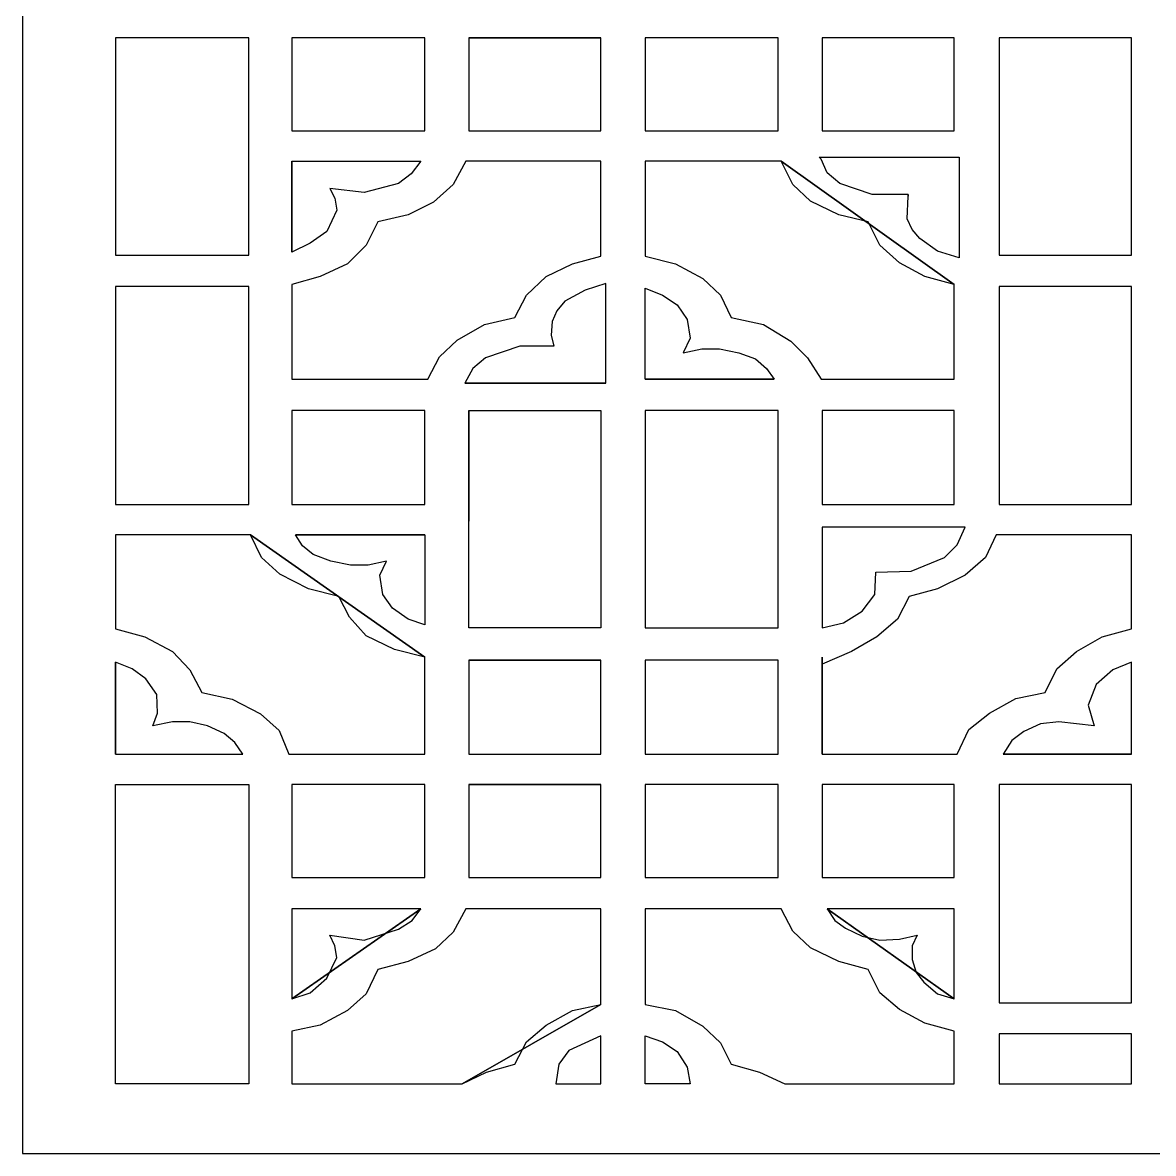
# Model space of a CAD drawing. Header units: centimetres. Extents: x -6.3 to 5.7, y -10.6 to 13.9.
# Drawn here: x -6.25 to -0.29, y -10.57 to -4.61 of the extents above; entities that cross this region are included whole.
import ezdxf

# ---------------------------------------------------------------- set-up
doc = ezdxf.new("R2010")
doc.units = ezdxf.units.CM
doc.header["$MEASUREMENT"] = 0
doc.layers.add('layer 1', color=7, linetype='Continuous')

msp = doc.modelspace()

# ---------------------------------------------------------------- linework, layer by layer
at = {"layer": 'layer 1', "color": 177}
for points, knots in [([(-6.25119, 1.35346), (-6.25119, 1.35346), (5.66844, 1.35346), (5.66844, 1.35346), (5.66844, 1.35346), (5.66844, 1.35346), (5.66844, -10.57133), (5.66844, -10.57133), (5.66844, -10.57133), (5.66844, -10.57133), (-6.25119, -10.57133), (-6.25119, -10.57133), (-6.25119, -10.57133), (-6.25119, -10.57133), (-6.25119, 1.35346), (-6.25119, 1.35346)], [0, 0, 0, 0, 0.2, 0.2, 0.2, 0.2, 0.4, 0.4, 0.4, 0.4, 0.6, 0.6, 0.6, 0.6, 1, 1, 1, 1]), ([(-5.7612, -5.83649), (-5.7612, -5.83649), (-5.7612, -5.25882), (-5.7612, -5.25882), (-5.7612, -5.25882), (-5.7612, -5.25882), (-5.7612, -4.69146), (-5.7612, -4.69146), (-5.7612, -4.69146), (-5.7612, -4.69146), (-5.05974, -4.69146), (-5.05974, -4.69146), (-5.05974, -4.69146), (-5.05974, -4.69146), (-5.05974, -5.83649), (-5.05974, -5.83649), (-5.05974, -5.83649), (-5.05974, -5.83649), (-5.7612, -5.83649), (-5.7612, -5.83649)], [0, 0, 0, 0, 0.1666667, 0.1666667, 0.1666667, 0.1666667, 0.3333333, 0.3333333, 0.3333333, 0.3333333, 0.5, 0.5, 0.5, 0.5, 0.6666667, 0.6666667, 0.6666667, 0.6666667, 1, 1, 1, 1]), ([(-4.8328, -4.69146), (-4.8328, -4.69146), (-4.13134, -4.69146), (-4.13134, -4.69146), (-4.13134, -4.69146), (-4.13134, -4.69146), (-4.13134, -5.18145), (-4.13134, -5.18145), (-4.13134, -5.18145), (-4.13134, -5.18145), (-4.8328, -5.18145), (-4.8328, -5.18145), (-4.8328, -5.18145), (-4.8328, -5.18145), (-4.8328, -4.69146), (-4.8328, -4.69146)], [0, 0, 0, 0, 0.2, 0.2, 0.2, 0.2, 0.4, 0.4, 0.4, 0.4, 0.6, 0.6, 0.6, 0.6, 1, 1, 1, 1]), ([(-3.20294, -4.69146), (-3.20294, -4.69146), (-3.20294, -5.18145), (-3.20294, -5.18145), (-3.20294, -5.18145), (-3.20294, -5.18145), (-3.89924, -5.18145), (-3.89924, -5.18145), (-3.89924, -5.18145), (-3.89924, -5.18145), (-3.89924, -4.69146), (-3.89924, -4.69146), (-3.89924, -4.69146), (-3.89924, -4.69146), (-3.20294, -4.69146), (-3.20294, -4.69146)], [0, 0, 0, 0, 0.2, 0.2, 0.2, 0.2, 0.4, 0.4, 0.4, 0.4, 0.6, 0.6, 0.6, 0.6, 1, 1, 1, 1]), ([(-3.89924, -4.69146), (-3.89924, -4.69146), (-3.20294, -4.69146), (-3.20294, -4.69146), (-3.20294, -4.69146), (-3.20294, -4.69146), (-3.89924, -4.69146), (-3.89924, -4.69146)], [0, 0, 0, 0, 0.3333333, 0.3333333, 0.3333333, 0.3333333, 1, 1, 1, 1]), ([(-2.26938, -4.69146), (-2.26938, -4.69146), (-2.26938, -5.18145), (-2.26938, -5.18145), (-2.26938, -5.18145), (-2.26938, -5.18145), (-2.97084, -5.18145), (-2.97084, -5.18145), (-2.97084, -5.18145), (-2.97084, -5.18145), (-2.97084, -4.69146), (-2.97084, -4.69146), (-2.97084, -4.69146), (-2.97084, -4.69146), (-2.26938, -4.69146), (-2.26938, -4.69146)], [0, 0, 0, 0, 0.2, 0.2, 0.2, 0.2, 0.4, 0.4, 0.4, 0.4, 0.6, 0.6, 0.6, 0.6, 1, 1, 1, 1]), ([(-2.03728, -4.69146), (-2.03728, -4.69146), (-1.34098, -4.69146), (-1.34098, -4.69146), (-1.34098, -4.69146), (-1.34098, -4.69146), (-1.34098, -5.18145), (-1.34098, -5.18145), (-1.34098, -5.18145), (-1.34098, -5.18145), (-2.03728, -5.18145), (-2.03728, -5.18145), (-2.03728, -5.18145), (-2.03728, -5.18145), (-2.03728, -4.69146), (-2.03728, -4.69146)], [0, 0, 0, 0, 0.2, 0.2, 0.2, 0.2, 0.4, 0.4, 0.4, 0.4, 0.6, 0.6, 0.6, 0.6, 1, 1, 1, 1]), ([(-1.10372, -4.69146), (-1.10372, -4.69146), (-0.40742, -4.69146), (-0.40742, -4.69146), (-0.40742, -4.69146), (-0.40742, -4.69146), (-0.40742, -5.83649), (-0.40742, -5.83649), (-0.40742, -5.83649), (-0.40742, -5.83649), (-1.10372, -5.83649), (-1.10372, -5.83649), (-1.10372, -5.83649), (-1.10372, -5.83649), (-1.10372, -4.69146), (-1.10372, -4.69146)], [0, 0, 0, 0, 0.2, 0.2, 0.2, 0.2, 0.4, 0.4, 0.4, 0.4, 0.6, 0.6, 0.6, 0.6, 1, 1, 1, 1]), ([(-4.11587, -6.49153), (-4.11587, -6.49153), (-4.8328, -6.49153), (-4.8328, -6.49153), (-4.8328, -6.49153), (-4.8328, -6.49153), (-4.8328, -5.99122), (-4.8328, -5.99122), (-4.8328, -5.99122), (-4.8328, -5.99122), (-4.68322, -5.94996), (-4.68322, -5.94996), (-4.68322, -5.94996), (-4.68322, -5.94996), (-4.53881, -5.88291), (-4.53881, -5.88291), (-4.53881, -5.88291), (-4.53881, -5.88291), (-4.44081, -5.78491), (-4.44081, -5.78491), (-4.44081, -5.78491), (-4.44081, -5.78491), (-4.37892, -5.66112), (-4.37892, -5.66112), (-4.37892, -5.66112), (-4.37892, -5.66112), (-4.21902, -5.62502), (-4.21902, -5.62502), (-4.21902, -5.62502), (-4.21902, -5.62502), (-4.08492, -5.55797), (-4.08492, -5.55797), (-4.08492, -5.55797), (-4.08492, -5.55797), (-3.98177, -5.46513), (-3.98177, -5.46513), (-3.98177, -5.46513), (-3.98177, -5.46513), (-3.91472, -5.34134), (-3.91472, -5.34134), (-3.91472, -5.34134), (-3.91472, -5.34134), (-3.20294, -5.34134), (-3.20294, -5.34134), (-3.20294, -5.34134), (-3.20294, -5.34134), (-3.20294, -5.84164), (-3.20294, -5.84164), (-3.20294, -5.84164), (-3.20294, -5.84164), (-3.35252, -5.88291), (-3.35252, -5.88291), (-3.35252, -5.88291), (-3.35252, -5.88291), (-3.49178, -5.94996), (-3.49178, -5.94996), (-3.49178, -5.94996), (-3.49178, -5.94996), (-3.59493, -6.04796), (-3.59493, -6.04796), (-3.59493, -6.04796), (-3.59493, -6.04796), (-3.65683, -6.16658), (-3.65683, -6.16658), (-3.65683, -6.16658), (-3.65683, -6.16658), (-3.81672, -6.20269), (-3.81672, -6.20269), (-3.81672, -6.20269), (-3.81672, -6.20269), (-3.96114, -6.28521), (-3.96114, -6.28521), (-3.96114, -6.28521), (-3.96114, -6.28521), (-4.05398, -6.3729), (-4.05398, -6.3729), (-4.05398, -6.3729), (-4.05398, -6.3729), (-4.11587, -6.49153), (-4.11587, -6.49153)], [0, 0, 0, 0, 0.047619, 0.047619, 0.047619, 0.047619, 0.0952381, 0.0952381, 0.0952381, 0.0952381, 0.1428571, 0.1428571, 0.1428571, 0.1428571, 0.1904762, 0.1904762, 0.1904762, 0.1904762, 0.2380952, 0.2380952, 0.2380952, 0.2380952, 0.2857143, 0.2857143, 0.2857143, 0.2857143, 0.3333333, 0.3333333, 0.3333333, 0.3333333, 0.3809524, 0.3809524, 0.3809524, 0.3809524, 0.4285714, 0.4285714, 0.4285714, 0.4285714, 0.4761905, 0.4761905, 0.4761905, 0.4761905, 0.5238095, 0.5238095, 0.5238095, 0.5238095, 0.5714286, 0.5714286, 0.5714286, 0.5714286, 0.6190476, 0.6190476, 0.6190476, 0.6190476, 0.6666667, 0.6666667, 0.6666667, 0.6666667, 0.7142857, 0.7142857, 0.7142857, 0.7142857, 0.7619048, 0.7619048, 0.7619048, 0.7619048, 0.8095238, 0.8095238, 0.8095238, 0.8095238, 0.8571429, 0.8571429, 0.8571429, 0.8571429, 0.9047619, 0.9047619, 0.9047619, 0.9047619, 1, 1, 1, 1]), ([(-4.8328, -5.82101), (-4.8328, -5.82101), (-4.7348, -5.77459), (-4.7348, -5.77459), (-4.7348, -5.77459), (-4.7348, -5.77459), (-4.64712, -5.7127), (-4.64712, -5.7127), (-4.64712, -5.7127), (-4.64712, -5.7127), (-4.59554, -5.59923), (-4.59554, -5.59923), (-4.59554, -5.59923), (-4.59554, -5.59923), (-4.60586, -5.53734), (-4.60586, -5.53734), (-4.60586, -5.53734), (-4.60586, -5.53734), (-4.63165, -5.48576), (-4.63165, -5.48576), (-4.63165, -5.48576), (-4.63165, -5.48576), (-4.45112, -5.50639), (-4.45112, -5.50639), (-4.45112, -5.50639), (-4.45112, -5.50639), (-4.2706, -5.45997), (-4.2706, -5.45997), (-4.2706, -5.45997), (-4.2706, -5.45997), (-4.20355, -5.40839), (-4.20355, -5.40839), (-4.20355, -5.40839), (-4.20355, -5.40839), (-4.15197, -5.34134), (-4.15197, -5.34134), (-4.15197, -5.34134), (-4.15197, -5.34134), (-4.8328, -5.34134), (-4.8328, -5.34134), (-4.8328, -5.34134), (-4.8328, -5.34134), (-4.8328, -5.82101), (-4.8328, -5.82101), (-4.8328, -5.82101), (-4.8328, -5.82101), (-4.8328, -5.34134), (-4.8328, -5.34134), (-4.8328, -5.34134), (-4.8328, -5.34134), (-4.8328, -5.82101), (-4.8328, -5.82101)], [0, 0, 0, 0, 0.0714286, 0.0714286, 0.0714286, 0.0714286, 0.1428571, 0.1428571, 0.1428571, 0.1428571, 0.2142857, 0.2142857, 0.2142857, 0.2142857, 0.2857143, 0.2857143, 0.2857143, 0.2857143, 0.3571429, 0.3571429, 0.3571429, 0.3571429, 0.4285714, 0.4285714, 0.4285714, 0.4285714, 0.5, 0.5, 0.5, 0.5, 0.5714286, 0.5714286, 0.5714286, 0.5714286, 0.6428571, 0.6428571, 0.6428571, 0.6428571, 0.7142857, 0.7142857, 0.7142857, 0.7142857, 0.7857143, 0.7857143, 0.7857143, 0.7857143, 0.8571429, 0.8571429, 0.8571429, 0.8571429, 1, 1, 1, 1]), ([(-1.34098, -5.99122), (-1.34098, -5.99122), (-1.34098, -6.49153), (-1.34098, -6.49153), (-1.34098, -6.49153), (-1.34098, -6.49153), (-2.04244, -6.49153), (-2.04244, -6.49153), (-2.04244, -6.49153), (-2.04244, -6.49153), (-2.11465, -6.37805), (-2.11465, -6.37805), (-2.11465, -6.37805), (-2.11465, -6.37805), (-2.20233, -6.29037), (-2.20233, -6.29037), (-2.20233, -6.29037), (-2.20233, -6.29037), (-2.34675, -6.20269), (-2.34675, -6.20269), (-2.34675, -6.20269), (-2.34675, -6.20269), (-2.51696, -6.16658), (-2.51696, -6.16658), (-2.51696, -6.16658), (-2.51696, -6.16658), (-2.57369, -6.04796), (-2.57369, -6.04796), (-2.57369, -6.04796), (-2.57369, -6.04796), (-2.66653, -5.96027), (-2.66653, -5.96027), (-2.66653, -5.96027), (-2.66653, -5.96027), (-2.81095, -5.88291), (-2.81095, -5.88291), (-2.81095, -5.88291), (-2.81095, -5.88291), (-2.97084, -5.84164), (-2.97084, -5.84164), (-2.97084, -5.84164), (-2.97084, -5.84164), (-2.97084, -5.34134), (-2.97084, -5.34134), (-2.97084, -5.34134), (-2.97084, -5.34134), (-2.25391, -5.34134), (-2.25391, -5.34134), (-2.25391, -5.34134), (-2.25391, -5.34134), (-1.34098, -5.99122), (-1.34098, -5.99122)], [0, 0, 0, 0, 0.0714286, 0.0714286, 0.0714286, 0.0714286, 0.1428571, 0.1428571, 0.1428571, 0.1428571, 0.2142857, 0.2142857, 0.2142857, 0.2142857, 0.2857143, 0.2857143, 0.2857143, 0.2857143, 0.3571429, 0.3571429, 0.3571429, 0.3571429, 0.4285714, 0.4285714, 0.4285714, 0.4285714, 0.5, 0.5, 0.5, 0.5, 0.5714286, 0.5714286, 0.5714286, 0.5714286, 0.6428571, 0.6428571, 0.6428571, 0.6428571, 0.7142857, 0.7142857, 0.7142857, 0.7142857, 0.7857143, 0.7857143, 0.7857143, 0.7857143, 0.8571429, 0.8571429, 0.8571429, 0.8571429, 1, 1, 1, 1]), ([(-2.25391, -5.34134), (-2.25391, -5.34134), (-2.19202, -5.46513), (-2.19202, -5.46513), (-2.19202, -5.46513), (-2.19202, -5.46513), (-2.09918, -5.55281), (-2.09918, -5.55281), (-2.09918, -5.55281), (-2.09918, -5.55281), (-1.9496, -5.62502), (-1.9496, -5.62502), (-1.9496, -5.62502), (-1.9496, -5.62502), (-1.79487, -5.66112), (-1.79487, -5.66112), (-1.79487, -5.66112), (-1.79487, -5.66112), (-1.73297, -5.78491), (-1.73297, -5.78491), (-1.73297, -5.78491), (-1.73297, -5.78491), (-1.62982, -5.87775), (-1.62982, -5.87775), (-1.62982, -5.87775), (-1.62982, -5.87775), (-1.49572, -5.94996), (-1.49572, -5.94996), (-1.49572, -5.94996), (-1.49572, -5.94996), (-1.34098, -5.99122), (-1.34098, -5.99122), (-1.34098, -5.99122), (-1.34098, -5.99122), (-2.25391, -5.34134), (-2.25391, -5.34134)], [0, 0, 0, 0, 0.1, 0.1, 0.1, 0.1, 0.2, 0.2, 0.2, 0.2, 0.3, 0.3, 0.3, 0.3, 0.4, 0.4, 0.4, 0.4, 0.5, 0.5, 0.5, 0.5, 0.6, 0.6, 0.6, 0.6, 0.7, 0.7, 0.7, 0.7, 0.8, 0.8, 0.8, 0.8, 1, 1, 1, 1]), ([(-1.5834, -5.52702), (-1.5834, -5.52702), (-1.58856, -5.64565), (-1.58856, -5.64565), (-1.58856, -5.64565), (-1.58856, -5.64565), (-1.56277, -5.70238), (-1.56277, -5.70238), (-1.56277, -5.70238), (-1.56277, -5.70238), (-1.5215, -5.7488), (-1.5215, -5.7488), (-1.5215, -5.7488), (-1.5215, -5.7488), (-1.42866, -5.81586), (-1.42866, -5.81586), (-1.42866, -5.81586), (-1.42866, -5.81586), (-1.31519, -5.85196), (-1.31519, -5.85196), (-1.31519, -5.85196), (-1.31519, -5.85196), (-1.31519, -5.32071), (-1.31519, -5.32071), (-1.31519, -5.32071), (-1.31519, -5.32071), (-2.05276, -5.32071), (-2.05276, -5.32071), (-2.05276, -5.32071), (-2.05276, -5.32071), (-2.04244, -5.33102), (-2.04244, -5.33102), (-2.04244, -5.33102), (-2.04244, -5.33102), (-2.01149, -5.40323), (-2.01149, -5.40323), (-2.01149, -5.40323), (-2.01149, -5.40323), (-1.94444, -5.45997), (-1.94444, -5.45997), (-1.94444, -5.45997), (-1.94444, -5.45997), (-1.77424, -5.5167), (-1.77424, -5.5167), (-1.77424, -5.5167), (-1.77424, -5.5167), (-1.5834, -5.5167), (-1.5834, -5.5167), (-1.5834, -5.5167), (-1.5834, -5.5167), (-1.5834, -5.52702), (-1.5834, -5.52702), (-1.5834, -5.52702), (-1.5834, -5.52702), (-1.5834, -5.5167), (-1.5834, -5.5167), (-1.5834, -5.5167), (-1.5834, -5.5167), (-1.5834, -5.5167), (-1.5834, -5.5167), (-1.5834, -5.5167), (-1.5834, -5.5167), (-1.5834, -5.52702), (-1.5834, -5.52702)], [0, 0, 0, 0, 0.0588235, 0.0588235, 0.0588235, 0.0588235, 0.1176471, 0.1176471, 0.1176471, 0.1176471, 0.1764706, 0.1764706, 0.1764706, 0.1764706, 0.2352941, 0.2352941, 0.2352941, 0.2352941, 0.2941176, 0.2941176, 0.2941176, 0.2941176, 0.3529412, 0.3529412, 0.3529412, 0.3529412, 0.4117647, 0.4117647, 0.4117647, 0.4117647, 0.4705882, 0.4705882, 0.4705882, 0.4705882, 0.5294118, 0.5294118, 0.5294118, 0.5294118, 0.5882353, 0.5882353, 0.5882353, 0.5882353, 0.6470588, 0.6470588, 0.6470588, 0.6470588, 0.7058824, 0.7058824, 0.7058824, 0.7058824, 0.7647059, 0.7647059, 0.7647059, 0.7647059, 0.8235294, 0.8235294, 0.8235294, 0.8235294, 0.8823529, 0.8823529, 0.8823529, 0.8823529, 1, 1, 1, 1]), ([(-5.05974, -6.00154), (-5.05974, -6.00154), (-5.05974, -7.15172), (-5.05974, -7.15172), (-5.05974, -7.15172), (-5.05974, -7.15172), (-5.7612, -7.15172), (-5.7612, -7.15172), (-5.7612, -7.15172), (-5.7612, -7.15172), (-5.7612, -6.57405), (-5.7612, -6.57405), (-5.7612, -6.57405), (-5.7612, -6.57405), (-5.7612, -6.00154), (-5.7612, -6.00154), (-5.7612, -6.00154), (-5.7612, -6.00154), (-5.05974, -6.00154), (-5.05974, -6.00154)], [0, 0, 0, 0, 0.1666667, 0.1666667, 0.1666667, 0.1666667, 0.3333333, 0.3333333, 0.3333333, 0.3333333, 0.5, 0.5, 0.5, 0.5, 0.6666667, 0.6666667, 0.6666667, 0.6666667, 1, 1, 1, 1]), ([(-3.91987, -6.51216), (-3.91987, -6.51216), (-3.87861, -6.43479), (-3.87861, -6.43479), (-3.87861, -6.43479), (-3.87861, -6.43479), (-3.81156, -6.37805), (-3.81156, -6.37805), (-3.81156, -6.37805), (-3.81156, -6.37805), (-3.63104, -6.31616), (-3.63104, -6.31616), (-3.63104, -6.31616), (-3.63104, -6.31616), (-3.45051, -6.31616), (-3.45051, -6.31616), (-3.45051, -6.31616), (-3.45051, -6.31616), (-3.46599, -6.25942), (-3.46599, -6.25942), (-3.46599, -6.25942), (-3.46599, -6.25942), (-3.46083, -6.18722), (-3.46083, -6.18722), (-3.46083, -6.18722), (-3.46083, -6.18722), (-3.43504, -6.13048), (-3.43504, -6.13048), (-3.43504, -6.13048), (-3.43504, -6.13048), (-3.39378, -6.0789), (-3.39378, -6.0789), (-3.39378, -6.0789), (-3.39378, -6.0789), (-3.28547, -6.02217), (-3.28547, -6.02217), (-3.28547, -6.02217), (-3.28547, -6.02217), (-3.17715, -5.98606), (-3.17715, -5.98606), (-3.17715, -5.98606), (-3.17715, -5.98606), (-3.17715, -6.51216), (-3.17715, -6.51216), (-3.17715, -6.51216), (-3.17715, -6.51216), (-3.91987, -6.51216), (-3.91987, -6.51216)], [0, 0, 0, 0, 0.0769231, 0.0769231, 0.0769231, 0.0769231, 0.1538462, 0.1538462, 0.1538462, 0.1538462, 0.2307692, 0.2307692, 0.2307692, 0.2307692, 0.3076923, 0.3076923, 0.3076923, 0.3076923, 0.3846154, 0.3846154, 0.3846154, 0.3846154, 0.4615385, 0.4615385, 0.4615385, 0.4615385, 0.5384615, 0.5384615, 0.5384615, 0.5384615, 0.6153846, 0.6153846, 0.6153846, 0.6153846, 0.6923077, 0.6923077, 0.6923077, 0.6923077, 0.7692308, 0.7692308, 0.7692308, 0.7692308, 0.8461538, 0.8461538, 0.8461538, 0.8461538, 1, 1, 1, 1]), ([(-2.29001, -6.49153), (-2.29001, -6.49153), (-2.33128, -6.43479), (-2.33128, -6.43479), (-2.33128, -6.43479), (-2.33128, -6.43479), (-2.38801, -6.38321), (-2.38801, -6.38321), (-2.38801, -6.38321), (-2.38801, -6.38321), (-2.47569, -6.35226), (-2.47569, -6.35226), (-2.47569, -6.35226), (-2.47569, -6.35226), (-2.57885, -6.33163), (-2.57885, -6.33163), (-2.57885, -6.33163), (-2.57885, -6.33163), (-2.67169, -6.33163), (-2.67169, -6.33163), (-2.67169, -6.33163), (-2.67169, -6.33163), (-2.76969, -6.35226), (-2.76969, -6.35226), (-2.76969, -6.35226), (-2.76969, -6.35226), (-2.73358, -6.2749), (-2.73358, -6.2749), (-2.73358, -6.2749), (-2.73358, -6.2749), (-2.74906, -6.1769), (-2.74906, -6.1769), (-2.74906, -6.1769), (-2.74906, -6.1769), (-2.80063, -6.09953), (-2.80063, -6.09953), (-2.80063, -6.09953), (-2.80063, -6.09953), (-2.878, -6.04796), (-2.878, -6.04796), (-2.878, -6.04796), (-2.878, -6.04796), (-2.97084, -6.01185), (-2.97084, -6.01185), (-2.97084, -6.01185), (-2.97084, -6.01185), (-2.97084, -6.49153), (-2.97084, -6.49153), (-2.97084, -6.49153), (-2.97084, -6.49153), (-2.29001, -6.49153), (-2.29001, -6.49153), (-2.29001, -6.49153), (-2.29001, -6.49153), (-2.97084, -6.49153), (-2.97084, -6.49153), (-2.97084, -6.49153), (-2.97084, -6.49153), (-2.29001, -6.49153), (-2.29001, -6.49153)], [0, 0, 0, 0, 0.0625, 0.0625, 0.0625, 0.0625, 0.125, 0.125, 0.125, 0.125, 0.1875, 0.1875, 0.1875, 0.1875, 0.25, 0.25, 0.25, 0.25, 0.3125, 0.3125, 0.3125, 0.3125, 0.375, 0.375, 0.375, 0.375, 0.4375, 0.4375, 0.4375, 0.4375, 0.5, 0.5, 0.5, 0.5, 0.5625, 0.5625, 0.5625, 0.5625, 0.625, 0.625, 0.625, 0.625, 0.6875, 0.6875, 0.6875, 0.6875, 0.75, 0.75, 0.75, 0.75, 0.8125, 0.8125, 0.8125, 0.8125, 0.875, 0.875, 0.875, 0.875, 1, 1, 1, 1]), ([(-1.10372, -6.00154), (-1.10372, -6.00154), (-0.40742, -6.00154), (-0.40742, -6.00154), (-0.40742, -6.00154), (-0.40742, -6.00154), (-0.40742, -7.15172), (-0.40742, -7.15172), (-0.40742, -7.15172), (-0.40742, -7.15172), (-1.10372, -7.15172), (-1.10372, -7.15172), (-1.10372, -7.15172), (-1.10372, -7.15172), (-1.10372, -6.00154), (-1.10372, -6.00154)], [0, 0, 0, 0, 0.2, 0.2, 0.2, 0.2, 0.4, 0.4, 0.4, 0.4, 0.6, 0.6, 0.6, 0.6, 1, 1, 1, 1]), ([(-3.17715, -6.51216), (-3.17715, -6.51216), (-3.91987, -6.51216), (-3.91987, -6.51216), (-3.91987, -6.51216), (-3.91987, -6.51216), (-3.17715, -6.51216), (-3.17715, -6.51216)], [0, 0, 0, 0, 0.3333333, 0.3333333, 0.3333333, 0.3333333, 1, 1, 1, 1]), ([(-4.13134, -7.15172), (-4.13134, -7.15172), (-4.8328, -7.15172), (-4.8328, -7.15172), (-4.8328, -7.15172), (-4.8328, -7.15172), (-4.8328, -6.65657), (-4.8328, -6.65657), (-4.8328, -6.65657), (-4.8328, -6.65657), (-4.13134, -6.65657), (-4.13134, -6.65657), (-4.13134, -6.65657), (-4.13134, -6.65657), (-4.13134, -7.15172), (-4.13134, -7.15172)], [0, 0, 0, 0, 0.2, 0.2, 0.2, 0.2, 0.4, 0.4, 0.4, 0.4, 0.6, 0.6, 0.6, 0.6, 1, 1, 1, 1]), ([(-3.89924, -7.2394), (-3.89924, -7.2394), (-3.89924, -7.8016), (-3.89924, -7.8016), (-3.89924, -7.8016), (-3.89924, -7.8016), (-3.20294, -7.8016), (-3.20294, -7.8016), (-3.20294, -7.8016), (-3.20294, -7.8016), (-3.20294, -6.65657), (-3.20294, -6.65657), (-3.20294, -6.65657), (-3.20294, -6.65657), (-3.89924, -6.65657), (-3.89924, -6.65657), (-3.89924, -6.65657), (-3.89924, -6.65657), (-3.89924, -7.2394), (-3.89924, -7.2394), (-3.89924, -7.2394), (-3.89924, -7.2394), (-3.89924, -7.22393), (-3.89924, -7.22393), (-3.89924, -7.22393), (-3.89924, -7.22393), (-3.89924, -7.2394), (-3.89924, -7.2394)], [0, 0, 0, 0, 0.125, 0.125, 0.125, 0.125, 0.25, 0.25, 0.25, 0.25, 0.375, 0.375, 0.375, 0.375, 0.5, 0.5, 0.5, 0.5, 0.625, 0.625, 0.625, 0.625, 0.75, 0.75, 0.75, 0.75, 1, 1, 1, 1]), ([(-3.89924, -7.22393), (-3.89924, -7.22393), (-3.89924, -6.65657), (-3.89924, -6.65657), (-3.89924, -6.65657), (-3.89924, -6.65657), (-3.89924, -7.22393), (-3.89924, -7.22393)], [0, 0, 0, 0, 0.3333333, 0.3333333, 0.3333333, 0.3333333, 1, 1, 1, 1]), ([(-2.97084, -7.8016), (-2.97084, -7.8016), (-2.97084, -6.65657), (-2.97084, -6.65657), (-2.97084, -6.65657), (-2.97084, -6.65657), (-2.26938, -6.65657), (-2.26938, -6.65657), (-2.26938, -6.65657), (-2.26938, -6.65657), (-2.26938, -7.8016), (-2.26938, -7.8016), (-2.26938, -7.8016), (-2.26938, -7.8016), (-2.97084, -7.8016), (-2.97084, -7.8016)], [0, 0, 0, 0, 0.2, 0.2, 0.2, 0.2, 0.4, 0.4, 0.4, 0.4, 0.6, 0.6, 0.6, 0.6, 1, 1, 1, 1]), ([(-2.03728, -6.65657), (-2.03728, -6.65657), (-1.34098, -6.65657), (-1.34098, -6.65657), (-1.34098, -6.65657), (-1.34098, -6.65657), (-1.34098, -7.15172), (-1.34098, -7.15172), (-1.34098, -7.15172), (-1.34098, -7.15172), (-2.03728, -7.15172), (-2.03728, -7.15172), (-2.03728, -7.15172), (-2.03728, -7.15172), (-2.03728, -6.65657), (-2.03728, -6.65657)], [0, 0, 0, 0, 0.2, 0.2, 0.2, 0.2, 0.4, 0.4, 0.4, 0.4, 0.6, 0.6, 0.6, 0.6, 1, 1, 1, 1]), ([(-2.03728, -7.8016), (-2.03728, -7.8016), (-2.03728, -7.27035), (-2.03728, -7.27035), (-2.03728, -7.27035), (-2.03728, -7.27035), (-1.28425, -7.27035), (-1.28425, -7.27035), (-1.28425, -7.27035), (-1.28425, -7.27035), (-1.32551, -7.36319), (-1.32551, -7.36319), (-1.32551, -7.36319), (-1.32551, -7.36319), (-1.39256, -7.43024), (-1.39256, -7.43024), (-1.39256, -7.43024), (-1.39256, -7.43024), (-1.56792, -7.50245), (-1.56792, -7.50245), (-1.56792, -7.50245), (-1.56792, -7.50245), (-1.7536, -7.50761), (-1.7536, -7.50761), (-1.7536, -7.50761), (-1.7536, -7.50761), (-1.75876, -7.62624), (-1.75876, -7.62624), (-1.75876, -7.62624), (-1.75876, -7.62624), (-1.82581, -7.71392), (-1.82581, -7.71392), (-1.82581, -7.71392), (-1.82581, -7.71392), (-1.92381, -7.77581), (-1.92381, -7.77581), (-1.92381, -7.77581), (-1.92381, -7.77581), (-2.03728, -7.8016), (-2.03728, -7.8016)], [0, 0, 0, 0, 0.0909091, 0.0909091, 0.0909091, 0.0909091, 0.1818182, 0.1818182, 0.1818182, 0.1818182, 0.2727273, 0.2727273, 0.2727273, 0.2727273, 0.3636364, 0.3636364, 0.3636364, 0.3636364, 0.4545455, 0.4545455, 0.4545455, 0.4545455, 0.5454545, 0.5454545, 0.5454545, 0.5454545, 0.6363636, 0.6363636, 0.6363636, 0.6363636, 0.7272727, 0.7272727, 0.7272727, 0.7272727, 0.8181818, 0.8181818, 0.8181818, 0.8181818, 1, 1, 1, 1]), ([(-4.13134, -7.95633), (-4.13134, -7.95633), (-4.13134, -8.46696), (-4.13134, -8.46696), (-4.13134, -8.46696), (-4.13134, -8.46696), (-4.84827, -8.46696), (-4.84827, -8.46696), (-4.84827, -8.46696), (-4.84827, -8.46696), (-4.89985, -8.34317), (-4.89985, -8.34317), (-4.89985, -8.34317), (-4.89985, -8.34317), (-4.99785, -8.25549), (-4.99785, -8.25549), (-4.99785, -8.25549), (-4.99785, -8.25549), (-5.14742, -8.17812), (-5.14742, -8.17812), (-5.14742, -8.17812), (-5.14742, -8.17812), (-5.30732, -8.14202), (-5.30732, -8.14202), (-5.30732, -8.14202), (-5.30732, -8.14202), (-5.36921, -8.02339), (-5.36921, -8.02339), (-5.36921, -8.02339), (-5.36921, -8.02339), (-5.46205, -7.92539), (-5.46205, -7.92539), (-5.46205, -7.92539), (-5.46205, -7.92539), (-5.60647, -7.84802), (-5.60647, -7.84802), (-5.60647, -7.84802), (-5.60647, -7.84802), (-5.7612, -7.80676), (-5.7612, -7.80676), (-5.7612, -7.80676), (-5.7612, -7.80676), (-5.7612, -7.31161), (-5.7612, -7.31161), (-5.7612, -7.31161), (-5.7612, -7.31161), (-5.04943, -7.31161), (-5.04943, -7.31161), (-5.04943, -7.31161), (-5.04943, -7.31161), (-4.13134, -7.95633), (-4.13134, -7.95633)], [0, 0, 0, 0, 0.0714286, 0.0714286, 0.0714286, 0.0714286, 0.1428571, 0.1428571, 0.1428571, 0.1428571, 0.2142857, 0.2142857, 0.2142857, 0.2142857, 0.2857143, 0.2857143, 0.2857143, 0.2857143, 0.3571429, 0.3571429, 0.3571429, 0.3571429, 0.4285714, 0.4285714, 0.4285714, 0.4285714, 0.5, 0.5, 0.5, 0.5, 0.5714286, 0.5714286, 0.5714286, 0.5714286, 0.6428571, 0.6428571, 0.6428571, 0.6428571, 0.7142857, 0.7142857, 0.7142857, 0.7142857, 0.7857143, 0.7857143, 0.7857143, 0.7857143, 0.8571429, 0.8571429, 0.8571429, 0.8571429, 1, 1, 1, 1]), ([(-5.04943, -7.31161), (-5.04943, -7.31161), (-4.99269, -7.43024), (-4.99269, -7.43024), (-4.99269, -7.43024), (-4.99269, -7.43024), (-4.89469, -7.51792), (-4.89469, -7.51792), (-4.89469, -7.51792), (-4.89469, -7.51792), (-4.74512, -7.59529), (-4.74512, -7.59529), (-4.74512, -7.59529), (-4.74512, -7.59529), (-4.58523, -7.63655), (-4.58523, -7.63655), (-4.58523, -7.63655), (-4.58523, -7.63655), (-4.52849, -7.74487), (-4.52849, -7.74487), (-4.52849, -7.74487), (-4.52849, -7.74487), (-4.44081, -7.84286), (-4.44081, -7.84286), (-4.44081, -7.84286), (-4.44081, -7.84286), (-4.29123, -7.91507), (-4.29123, -7.91507), (-4.29123, -7.91507), (-4.29123, -7.91507), (-4.13134, -7.95633), (-4.13134, -7.95633), (-4.13134, -7.95633), (-4.13134, -7.95633), (-5.04943, -7.31161), (-5.04943, -7.31161)], [0, 0, 0, 0, 0.1, 0.1, 0.1, 0.1, 0.2, 0.2, 0.2, 0.2, 0.3, 0.3, 0.3, 0.3, 0.4, 0.4, 0.4, 0.4, 0.5, 0.5, 0.5, 0.5, 0.6, 0.6, 0.6, 0.6, 0.7, 0.7, 0.7, 0.7, 0.8, 0.8, 0.8, 0.8, 1, 1, 1, 1]), ([(-4.81217, -7.31161), (-4.81217, -7.31161), (-4.77606, -7.36835), (-4.77606, -7.36835), (-4.77606, -7.36835), (-4.77606, -7.36835), (-4.71933, -7.41477), (-4.71933, -7.41477), (-4.71933, -7.41477), (-4.71933, -7.41477), (-4.62649, -7.45087), (-4.62649, -7.45087), (-4.62649, -7.45087), (-4.62649, -7.45087), (-4.52333, -7.4715), (-4.52333, -7.4715), (-4.52333, -7.4715), (-4.52333, -7.4715), (-4.43049, -7.4715), (-4.43049, -7.4715), (-4.43049, -7.4715), (-4.43049, -7.4715), (-4.3325, -7.45087), (-4.3325, -7.45087), (-4.3325, -7.45087), (-4.3325, -7.45087), (-4.3686, -7.52308), (-4.3686, -7.52308), (-4.3686, -7.52308), (-4.3686, -7.52308), (-4.35313, -7.62624), (-4.35313, -7.62624), (-4.35313, -7.62624), (-4.35313, -7.62624), (-4.30155, -7.69845), (-4.30155, -7.69845), (-4.30155, -7.69845), (-4.30155, -7.69845), (-4.21902, -7.75518), (-4.21902, -7.75518), (-4.21902, -7.75518), (-4.21902, -7.75518), (-4.13134, -7.78613), (-4.13134, -7.78613), (-4.13134, -7.78613), (-4.13134, -7.78613), (-4.13134, -7.31161), (-4.13134, -7.31161), (-4.13134, -7.31161), (-4.13134, -7.31161), (-4.81217, -7.31161), (-4.81217, -7.31161), (-4.81217, -7.31161), (-4.81217, -7.31161), (-4.13134, -7.31161), (-4.13134, -7.31161), (-4.13134, -7.31161), (-4.13134, -7.31161), (-4.81217, -7.31161), (-4.81217, -7.31161)], [0, 0, 0, 0, 0.0625, 0.0625, 0.0625, 0.0625, 0.125, 0.125, 0.125, 0.125, 0.1875, 0.1875, 0.1875, 0.1875, 0.25, 0.25, 0.25, 0.25, 0.3125, 0.3125, 0.3125, 0.3125, 0.375, 0.375, 0.375, 0.375, 0.4375, 0.4375, 0.4375, 0.4375, 0.5, 0.5, 0.5, 0.5, 0.5625, 0.5625, 0.5625, 0.5625, 0.625, 0.625, 0.625, 0.625, 0.6875, 0.6875, 0.6875, 0.6875, 0.75, 0.75, 0.75, 0.75, 0.8125, 0.8125, 0.8125, 0.8125, 0.875, 0.875, 0.875, 0.875, 1, 1, 1, 1]), ([(-2.03728, -7.99244), (-2.03728, -7.99244), (-1.88255, -7.92539), (-1.88255, -7.92539), (-1.88255, -7.92539), (-1.88255, -7.92539), (-1.74845, -7.84802), (-1.74845, -7.84802), (-1.74845, -7.84802), (-1.74845, -7.84802), (-1.64013, -7.75518), (-1.64013, -7.75518), (-1.64013, -7.75518), (-1.64013, -7.75518), (-1.57824, -7.63655), (-1.57824, -7.63655), (-1.57824, -7.63655), (-1.57824, -7.63655), (-1.42866, -7.59529), (-1.42866, -7.59529), (-1.42866, -7.59529), (-1.42866, -7.59529), (-1.28425, -7.52308), (-1.28425, -7.52308), (-1.28425, -7.52308), (-1.28425, -7.52308), (-1.17593, -7.43024), (-1.17593, -7.43024), (-1.17593, -7.43024), (-1.17593, -7.43024), (-1.1192, -7.31161), (-1.1192, -7.31161), (-1.1192, -7.31161), (-1.1192, -7.31161), (-0.40742, -7.31161), (-0.40742, -7.31161), (-0.40742, -7.31161), (-0.40742, -7.31161), (-0.40742, -7.80676), (-0.40742, -7.80676), (-0.40742, -7.80676), (-0.40742, -7.80676), (-0.56216, -7.84802), (-0.56216, -7.84802), (-0.56216, -7.84802), (-0.56216, -7.84802), (-0.69626, -7.92539), (-0.69626, -7.92539), (-0.69626, -7.92539), (-0.69626, -7.92539), (-0.79942, -8.01823), (-0.79942, -8.01823), (-0.79942, -8.01823), (-0.79942, -8.01823), (-0.86131, -8.14202), (-0.86131, -8.14202), (-0.86131, -8.14202), (-0.86131, -8.14202), (-1.01604, -8.17296), (-1.01604, -8.17296), (-1.01604, -8.17296), (-1.01604, -8.17296), (-1.1553, -8.25033), (-1.1553, -8.25033), (-1.1553, -8.25033), (-1.1553, -8.25033), (-1.26362, -8.33801), (-1.26362, -8.33801), (-1.26362, -8.33801), (-1.26362, -8.33801), (-1.32551, -8.46696), (-1.32551, -8.46696), (-1.32551, -8.46696), (-1.32551, -8.46696), (-2.03728, -8.46696), (-2.03728, -8.46696), (-2.03728, -8.46696), (-2.03728, -8.46696), (-2.03728, -7.99244), (-2.03728, -7.99244)], [0, 0, 0, 0, 0.047619, 0.047619, 0.047619, 0.047619, 0.0952381, 0.0952381, 0.0952381, 0.0952381, 0.1428571, 0.1428571, 0.1428571, 0.1428571, 0.1904762, 0.1904762, 0.1904762, 0.1904762, 0.2380952, 0.2380952, 0.2380952, 0.2380952, 0.2857143, 0.2857143, 0.2857143, 0.2857143, 0.3333333, 0.3333333, 0.3333333, 0.3333333, 0.3809524, 0.3809524, 0.3809524, 0.3809524, 0.4285714, 0.4285714, 0.4285714, 0.4285714, 0.4761905, 0.4761905, 0.4761905, 0.4761905, 0.5238095, 0.5238095, 0.5238095, 0.5238095, 0.5714286, 0.5714286, 0.5714286, 0.5714286, 0.6190476, 0.6190476, 0.6190476, 0.6190476, 0.6666667, 0.6666667, 0.6666667, 0.6666667, 0.7142857, 0.7142857, 0.7142857, 0.7142857, 0.7619048, 0.7619048, 0.7619048, 0.7619048, 0.8095238, 0.8095238, 0.8095238, 0.8095238, 0.8571429, 0.8571429, 0.8571429, 0.8571429, 0.9047619, 0.9047619, 0.9047619, 0.9047619, 1, 1, 1, 1]), ([(-5.7612, -7.98212), (-5.7612, -7.98212), (-5.67352, -8.01823), (-5.67352, -8.01823), (-5.67352, -8.01823), (-5.67352, -8.01823), (-5.60131, -8.06981), (-5.60131, -8.06981), (-5.60131, -8.06981), (-5.60131, -8.06981), (-5.54457, -8.15233), (-5.54457, -8.15233), (-5.54457, -8.15233), (-5.54457, -8.15233), (-5.53942, -8.25033), (-5.53942, -8.25033), (-5.53942, -8.25033), (-5.53942, -8.25033), (-5.56521, -8.31738), (-5.56521, -8.31738), (-5.56521, -8.31738), (-5.56521, -8.31738), (-5.46205, -8.29675), (-5.46205, -8.29675), (-5.46205, -8.29675), (-5.46205, -8.29675), (-5.36921, -8.29675), (-5.36921, -8.29675), (-5.36921, -8.29675), (-5.36921, -8.29675), (-5.27637, -8.31738), (-5.27637, -8.31738), (-5.27637, -8.31738), (-5.27637, -8.31738), (-5.18869, -8.35864), (-5.18869, -8.35864), (-5.18869, -8.35864), (-5.18869, -8.35864), (-5.13195, -8.40506), (-5.13195, -8.40506), (-5.13195, -8.40506), (-5.13195, -8.40506), (-5.09069, -8.46696), (-5.09069, -8.46696), (-5.09069, -8.46696), (-5.09069, -8.46696), (-5.7612, -8.46696), (-5.7612, -8.46696), (-5.7612, -8.46696), (-5.7612, -8.46696), (-5.7612, -7.98212), (-5.7612, -7.98212)], [0, 0, 0, 0, 0.0714286, 0.0714286, 0.0714286, 0.0714286, 0.1428571, 0.1428571, 0.1428571, 0.1428571, 0.2142857, 0.2142857, 0.2142857, 0.2142857, 0.2857143, 0.2857143, 0.2857143, 0.2857143, 0.3571429, 0.3571429, 0.3571429, 0.3571429, 0.4285714, 0.4285714, 0.4285714, 0.4285714, 0.5, 0.5, 0.5, 0.5, 0.5714286, 0.5714286, 0.5714286, 0.5714286, 0.6428571, 0.6428571, 0.6428571, 0.6428571, 0.7142857, 0.7142857, 0.7142857, 0.7142857, 0.7857143, 0.7857143, 0.7857143, 0.7857143, 0.8571429, 0.8571429, 0.8571429, 0.8571429, 1, 1, 1, 1]), ([(-5.7612, -8.46696), (-5.7612, -8.46696), (-5.7612, -7.98212), (-5.7612, -7.98212), (-5.7612, -7.98212), (-5.7612, -7.98212), (-5.7612, -8.46696), (-5.7612, -8.46696)], [0, 0, 0, 0, 0.3333333, 0.3333333, 0.3333333, 0.3333333, 1, 1, 1, 1]), ([(-3.20294, -7.97181), (-3.20294, -7.97181), (-3.20294, -8.46696), (-3.20294, -8.46696), (-3.20294, -8.46696), (-3.20294, -8.46696), (-3.89924, -8.46696), (-3.89924, -8.46696), (-3.89924, -8.46696), (-3.89924, -8.46696), (-3.89924, -7.97181), (-3.89924, -7.97181), (-3.89924, -7.97181), (-3.89924, -7.97181), (-3.20294, -7.97181), (-3.20294, -7.97181)], [0, 0, 0, 0, 0.2, 0.2, 0.2, 0.2, 0.4, 0.4, 0.4, 0.4, 0.6, 0.6, 0.6, 0.6, 1, 1, 1, 1]), ([(-3.89924, -7.97181), (-3.89924, -7.97181), (-3.20294, -7.97181), (-3.20294, -7.97181), (-3.20294, -7.97181), (-3.20294, -7.97181), (-3.89924, -7.97181), (-3.89924, -7.97181)], [0, 0, 0, 0, 0.3333333, 0.3333333, 0.3333333, 0.3333333, 1, 1, 1, 1]), ([(-2.26938, -7.97181), (-2.26938, -7.97181), (-2.26938, -8.46696), (-2.26938, -8.46696), (-2.26938, -8.46696), (-2.26938, -8.46696), (-2.97084, -8.46696), (-2.97084, -8.46696), (-2.97084, -8.46696), (-2.97084, -8.46696), (-2.97084, -7.97181), (-2.97084, -7.97181), (-2.97084, -7.97181), (-2.97084, -7.97181), (-2.26938, -7.97181), (-2.26938, -7.97181)], [0, 0, 0, 0, 0.2, 0.2, 0.2, 0.2, 0.4, 0.4, 0.4, 0.4, 0.6, 0.6, 0.6, 0.6, 1, 1, 1, 1]), ([(-2.03728, -8.46696), (-2.03728, -8.46696), (-2.03728, -7.95633), (-2.03728, -7.95633), (-2.03728, -7.95633), (-2.03728, -7.95633), (-2.03728, -8.46696), (-2.03728, -8.46696)], [0, 0, 0, 0, 0.3333333, 0.3333333, 0.3333333, 0.3333333, 1, 1, 1, 1]), ([(-1.08309, -8.46696), (-1.08309, -8.46696), (-1.03667, -8.39475), (-1.03667, -8.39475), (-1.03667, -8.39475), (-1.03667, -8.39475), (-0.97478, -8.34833), (-0.97478, -8.34833), (-0.97478, -8.34833), (-0.97478, -8.34833), (-0.8871, -8.30706), (-0.8871, -8.30706), (-0.8871, -8.30706), (-0.8871, -8.30706), (-0.7891, -8.29675), (-0.7891, -8.29675), (-0.7891, -8.29675), (-0.7891, -8.29675), (-0.60342, -8.31738), (-0.60342, -8.31738), (-0.60342, -8.31738), (-0.60342, -8.31738), (-0.63437, -8.20907), (-0.63437, -8.20907), (-0.63437, -8.20907), (-0.63437, -8.20907), (-0.5931, -8.10075), (-0.5931, -8.10075), (-0.5931, -8.10075), (-0.5931, -8.10075), (-0.50542, -8.02339), (-0.50542, -8.02339), (-0.50542, -8.02339), (-0.50542, -8.02339), (-0.40742, -7.98212), (-0.40742, -7.98212), (-0.40742, -7.98212), (-0.40742, -7.98212), (-0.40742, -8.46696), (-0.40742, -8.46696), (-0.40742, -8.46696), (-0.40742, -8.46696), (-1.08309, -8.46696), (-1.08309, -8.46696)], [0, 0, 0, 0, 0.0833333, 0.0833333, 0.0833333, 0.0833333, 0.1666667, 0.1666667, 0.1666667, 0.1666667, 0.25, 0.25, 0.25, 0.25, 0.3333333, 0.3333333, 0.3333333, 0.3333333, 0.4166667, 0.4166667, 0.4166667, 0.4166667, 0.5, 0.5, 0.5, 0.5, 0.5833333, 0.5833333, 0.5833333, 0.5833333, 0.6666667, 0.6666667, 0.6666667, 0.6666667, 0.75, 0.75, 0.75, 0.75, 0.8333333, 0.8333333, 0.8333333, 0.8333333, 1, 1, 1, 1]), ([(-0.40742, -8.46696), (-0.40742, -8.46696), (-1.08309, -8.46696), (-1.08309, -8.46696), (-1.08309, -8.46696), (-1.08309, -8.46696), (-0.40742, -8.46696), (-0.40742, -8.46696)], [0, 0, 0, 0, 0.3333333, 0.3333333, 0.3333333, 0.3333333, 1, 1, 1, 1]), ([(-5.05974, -10.20513), (-5.05974, -10.20513), (-5.05974, -8.62685), (-5.05974, -8.62685), (-5.05974, -8.62685), (-5.05974, -8.62685), (-5.7612, -8.62685), (-5.7612, -8.62685), (-5.7612, -8.62685), (-5.7612, -8.62685), (-5.7612, -9.1942), (-5.7612, -9.1942), (-5.7612, -9.1942), (-5.7612, -9.1942), (-5.7612, -9.85956), (-5.7612, -9.85956), (-5.7612, -9.85956), (-5.7612, -9.85956), (-5.7612, -10.20513), (-5.7612, -10.20513), (-5.7612, -10.20513), (-5.7612, -10.20513), (-5.05974, -10.20513), (-5.05974, -10.20513)], [0, 0, 0, 0, 0.1428571, 0.1428571, 0.1428571, 0.1428571, 0.2857143, 0.2857143, 0.2857143, 0.2857143, 0.4285714, 0.4285714, 0.4285714, 0.4285714, 0.5714286, 0.5714286, 0.5714286, 0.5714286, 0.7142857, 0.7142857, 0.7142857, 0.7142857, 1, 1, 1, 1]), ([(-4.13134, -8.62685), (-4.13134, -8.62685), (-4.13134, -9.11684), (-4.13134, -9.11684), (-4.13134, -9.11684), (-4.13134, -9.11684), (-4.8328, -9.11684), (-4.8328, -9.11684), (-4.8328, -9.11684), (-4.8328, -9.11684), (-4.8328, -8.62685), (-4.8328, -8.62685), (-4.8328, -8.62685), (-4.8328, -8.62685), (-4.13134, -8.62685), (-4.13134, -8.62685)], [0, 0, 0, 0, 0.2, 0.2, 0.2, 0.2, 0.4, 0.4, 0.4, 0.4, 0.6, 0.6, 0.6, 0.6, 1, 1, 1, 1]), ([(-3.20294, -8.62685), (-3.20294, -8.62685), (-3.20294, -9.11684), (-3.20294, -9.11684), (-3.20294, -9.11684), (-3.20294, -9.11684), (-3.89924, -9.11684), (-3.89924, -9.11684), (-3.89924, -9.11684), (-3.89924, -9.11684), (-3.89924, -8.62685), (-3.89924, -8.62685), (-3.89924, -8.62685), (-3.89924, -8.62685), (-3.20294, -8.62685), (-3.20294, -8.62685)], [0, 0, 0, 0, 0.2, 0.2, 0.2, 0.2, 0.4, 0.4, 0.4, 0.4, 0.6, 0.6, 0.6, 0.6, 1, 1, 1, 1]), ([(-3.89924, -8.62685), (-3.89924, -8.62685), (-3.20294, -8.62685), (-3.20294, -8.62685), (-3.20294, -8.62685), (-3.20294, -8.62685), (-3.89924, -8.62685), (-3.89924, -8.62685)], [0, 0, 0, 0, 0.3333333, 0.3333333, 0.3333333, 0.3333333, 1, 1, 1, 1]), ([(-2.26938, -8.62685), (-2.26938, -8.62685), (-2.26938, -9.11684), (-2.26938, -9.11684), (-2.26938, -9.11684), (-2.26938, -9.11684), (-2.97084, -9.11684), (-2.97084, -9.11684), (-2.97084, -9.11684), (-2.97084, -9.11684), (-2.97084, -8.62685), (-2.97084, -8.62685), (-2.97084, -8.62685), (-2.97084, -8.62685), (-2.26938, -8.62685), (-2.26938, -8.62685)], [0, 0, 0, 0, 0.2, 0.2, 0.2, 0.2, 0.4, 0.4, 0.4, 0.4, 0.6, 0.6, 0.6, 0.6, 1, 1, 1, 1]), ([(-1.34098, -8.62685), (-1.34098, -8.62685), (-1.34098, -9.11684), (-1.34098, -9.11684), (-1.34098, -9.11684), (-1.34098, -9.11684), (-2.03728, -9.11684), (-2.03728, -9.11684), (-2.03728, -9.11684), (-2.03728, -9.11684), (-2.03728, -8.62685), (-2.03728, -8.62685), (-2.03728, -8.62685), (-2.03728, -8.62685), (-1.34098, -8.62685), (-1.34098, -8.62685)], [0, 0, 0, 0, 0.2, 0.2, 0.2, 0.2, 0.4, 0.4, 0.4, 0.4, 0.6, 0.6, 0.6, 0.6, 1, 1, 1, 1]), ([(-0.40742, -8.62685), (-0.40742, -8.62685), (-0.40742, -9.77703), (-0.40742, -9.77703), (-0.40742, -9.77703), (-0.40742, -9.77703), (-1.10372, -9.77703), (-1.10372, -9.77703), (-1.10372, -9.77703), (-1.10372, -9.77703), (-1.10372, -8.62685), (-1.10372, -8.62685), (-1.10372, -8.62685), (-1.10372, -8.62685), (-0.40742, -8.62685), (-0.40742, -8.62685)], [0, 0, 0, 0, 0.2, 0.2, 0.2, 0.2, 0.4, 0.4, 0.4, 0.4, 0.6, 0.6, 0.6, 0.6, 1, 1, 1, 1]), ([(-3.93535, -10.20513), (-3.93535, -10.20513), (-4.8328, -10.20513), (-4.8328, -10.20513), (-4.8328, -10.20513), (-4.8328, -10.20513), (-4.8328, -9.92661), (-4.8328, -9.92661), (-4.8328, -9.92661), (-4.8328, -9.92661), (-4.68322, -9.89566), (-4.68322, -9.89566), (-4.68322, -9.89566), (-4.68322, -9.89566), (-4.53881, -9.81829), (-4.53881, -9.81829), (-4.53881, -9.81829), (-4.53881, -9.81829), (-4.44081, -9.73061), (-4.44081, -9.73061), (-4.44081, -9.73061), (-4.44081, -9.73061), (-4.37892, -9.60167), (-4.37892, -9.60167), (-4.37892, -9.60167), (-4.37892, -9.60167), (-4.21902, -9.5604), (-4.21902, -9.5604), (-4.21902, -9.5604), (-4.21902, -9.5604), (-4.07461, -9.49335), (-4.07461, -9.49335), (-4.07461, -9.49335), (-4.07461, -9.49335), (-3.98177, -9.40567), (-3.98177, -9.40567), (-3.98177, -9.40567), (-3.98177, -9.40567), (-3.91472, -9.28188), (-3.91472, -9.28188), (-3.91472, -9.28188), (-3.91472, -9.28188), (-3.20294, -9.28188), (-3.20294, -9.28188), (-3.20294, -9.28188), (-3.20294, -9.28188), (-3.20294, -9.78735), (-3.20294, -9.78735), (-3.20294, -9.78735), (-3.20294, -9.78735), (-3.93535, -10.20513), (-3.93535, -10.20513)], [0, 0, 0, 0, 0.0714286, 0.0714286, 0.0714286, 0.0714286, 0.1428571, 0.1428571, 0.1428571, 0.1428571, 0.2142857, 0.2142857, 0.2142857, 0.2142857, 0.2857143, 0.2857143, 0.2857143, 0.2857143, 0.3571429, 0.3571429, 0.3571429, 0.3571429, 0.4285714, 0.4285714, 0.4285714, 0.4285714, 0.5, 0.5, 0.5, 0.5, 0.5714286, 0.5714286, 0.5714286, 0.5714286, 0.6428571, 0.6428571, 0.6428571, 0.6428571, 0.7142857, 0.7142857, 0.7142857, 0.7142857, 0.7857143, 0.7857143, 0.7857143, 0.7857143, 0.8571429, 0.8571429, 0.8571429, 0.8571429, 1, 1, 1, 1]), ([(-4.8328, -9.7564), (-4.8328, -9.7564), (-4.8328, -9.28188), (-4.8328, -9.28188), (-4.8328, -9.28188), (-4.8328, -9.28188), (-4.15197, -9.28188), (-4.15197, -9.28188), (-4.15197, -9.28188), (-4.15197, -9.28188), (-4.8328, -9.7564), (-4.8328, -9.7564)], [0, 0, 0, 0, 0.25, 0.25, 0.25, 0.25, 0.5, 0.5, 0.5, 0.5, 1, 1, 1, 1]), ([(-4.15197, -9.28188), (-4.15197, -9.28188), (-4.19839, -9.34378), (-4.19839, -9.34378), (-4.19839, -9.34378), (-4.19839, -9.34378), (-4.2706, -9.3902), (-4.2706, -9.3902), (-4.2706, -9.3902), (-4.2706, -9.3902), (-4.45112, -9.44693), (-4.45112, -9.44693), (-4.45112, -9.44693), (-4.45112, -9.44693), (-4.63165, -9.42114), (-4.63165, -9.42114), (-4.63165, -9.42114), (-4.63165, -9.42114), (-4.60586, -9.47788), (-4.60586, -9.47788), (-4.60586, -9.47788), (-4.60586, -9.47788), (-4.59554, -9.53977), (-4.59554, -9.53977), (-4.59554, -9.53977), (-4.59554, -9.53977), (-4.64712, -9.64809), (-4.64712, -9.64809), (-4.64712, -9.64809), (-4.64712, -9.64809), (-4.7348, -9.72545), (-4.7348, -9.72545), (-4.7348, -9.72545), (-4.7348, -9.72545), (-4.8328, -9.7564), (-4.8328, -9.7564), (-4.8328, -9.7564), (-4.8328, -9.7564), (-4.15197, -9.28188), (-4.15197, -9.28188)], [0, 0, 0, 0, 0.0909091, 0.0909091, 0.0909091, 0.0909091, 0.1818182, 0.1818182, 0.1818182, 0.1818182, 0.2727273, 0.2727273, 0.2727273, 0.2727273, 0.3636364, 0.3636364, 0.3636364, 0.3636364, 0.4545455, 0.4545455, 0.4545455, 0.4545455, 0.5454545, 0.5454545, 0.5454545, 0.5454545, 0.6363636, 0.6363636, 0.6363636, 0.6363636, 0.7272727, 0.7272727, 0.7272727, 0.7272727, 0.8181818, 0.8181818, 0.8181818, 0.8181818, 1, 1, 1, 1]), ([(-2.97084, -9.78735), (-2.97084, -9.78735), (-2.97084, -9.28188), (-2.97084, -9.28188), (-2.97084, -9.28188), (-2.97084, -9.28188), (-2.25391, -9.28188), (-2.25391, -9.28188), (-2.25391, -9.28188), (-2.25391, -9.28188), (-2.19202, -9.40051), (-2.19202, -9.40051), (-2.19202, -9.40051), (-2.19202, -9.40051), (-2.09918, -9.4882), (-2.09918, -9.4882), (-2.09918, -9.4882), (-2.09918, -9.4882), (-1.9496, -9.5604), (-1.9496, -9.5604), (-1.9496, -9.5604), (-1.9496, -9.5604), (-1.79487, -9.60167), (-1.79487, -9.60167), (-1.79487, -9.60167), (-1.79487, -9.60167), (-1.73297, -9.72545), (-1.73297, -9.72545), (-1.73297, -9.72545), (-1.73297, -9.72545), (-1.62982, -9.81314), (-1.62982, -9.81314), (-1.62982, -9.81314), (-1.62982, -9.81314), (-1.49572, -9.88535), (-1.49572, -9.88535), (-1.49572, -9.88535), (-1.49572, -9.88535), (-1.34098, -9.92661), (-1.34098, -9.92661), (-1.34098, -9.92661), (-1.34098, -9.92661), (-1.34098, -10.20513), (-1.34098, -10.20513), (-1.34098, -10.20513), (-1.34098, -10.20513), (-2.23328, -10.20513), (-2.23328, -10.20513), (-2.23328, -10.20513), (-2.23328, -10.20513), (-2.36738, -10.14323), (-2.36738, -10.14323), (-2.36738, -10.14323), (-2.36738, -10.14323), (-2.51696, -10.10197), (-2.51696, -10.10197), (-2.51696, -10.10197), (-2.51696, -10.10197), (-2.57369, -9.9885), (-2.57369, -9.9885), (-2.57369, -9.9885), (-2.57369, -9.9885), (-2.66653, -9.90082), (-2.66653, -9.90082), (-2.66653, -9.90082), (-2.66653, -9.90082), (-2.81095, -9.81829), (-2.81095, -9.81829), (-2.81095, -9.81829), (-2.81095, -9.81829), (-2.97084, -9.78735), (-2.97084, -9.78735)], [0, 0, 0, 0, 0.0526316, 0.0526316, 0.0526316, 0.0526316, 0.1052632, 0.1052632, 0.1052632, 0.1052632, 0.1578947, 0.1578947, 0.1578947, 0.1578947, 0.2105263, 0.2105263, 0.2105263, 0.2105263, 0.2631579, 0.2631579, 0.2631579, 0.2631579, 0.3157895, 0.3157895, 0.3157895, 0.3157895, 0.3684211, 0.3684211, 0.3684211, 0.3684211, 0.4210526, 0.4210526, 0.4210526, 0.4210526, 0.4736842, 0.4736842, 0.4736842, 0.4736842, 0.5263158, 0.5263158, 0.5263158, 0.5263158, 0.5789474, 0.5789474, 0.5789474, 0.5789474, 0.6315789, 0.6315789, 0.6315789, 0.6315789, 0.6842105, 0.6842105, 0.6842105, 0.6842105, 0.7368421, 0.7368421, 0.7368421, 0.7368421, 0.7894737, 0.7894737, 0.7894737, 0.7894737, 0.8421053, 0.8421053, 0.8421053, 0.8421053, 0.8947368, 0.8947368, 0.8947368, 0.8947368, 1, 1, 1, 1]), ([(-2.01149, -9.28188), (-2.01149, -9.28188), (-1.34098, -9.28188), (-1.34098, -9.28188), (-1.34098, -9.28188), (-1.34098, -9.28188), (-1.34098, -9.7564), (-1.34098, -9.7564), (-1.34098, -9.7564), (-1.34098, -9.7564), (-2.01149, -9.28188), (-2.01149, -9.28188)], [0, 0, 0, 0, 0.25, 0.25, 0.25, 0.25, 0.5, 0.5, 0.5, 0.5, 1, 1, 1, 1]), ([(-1.34098, -9.7564), (-1.34098, -9.7564), (-1.42866, -9.73061), (-1.42866, -9.73061), (-1.42866, -9.73061), (-1.42866, -9.73061), (-1.50087, -9.66872), (-1.50087, -9.66872), (-1.50087, -9.66872), (-1.50087, -9.66872), (-1.54214, -9.61714), (-1.54214, -9.61714), (-1.54214, -9.61714), (-1.54214, -9.61714), (-1.56277, -9.55009), (-1.56277, -9.55009), (-1.56277, -9.55009), (-1.56277, -9.55009), (-1.56277, -9.47788), (-1.56277, -9.47788), (-1.56277, -9.47788), (-1.56277, -9.47788), (-1.53698, -9.42114), (-1.53698, -9.42114), (-1.53698, -9.42114), (-1.53698, -9.42114), (-1.62982, -9.44178), (-1.62982, -9.44178), (-1.62982, -9.44178), (-1.62982, -9.44178), (-1.73297, -9.44693), (-1.73297, -9.44693), (-1.73297, -9.44693), (-1.73297, -9.44693), (-1.82581, -9.4263), (-1.82581, -9.4263), (-1.82581, -9.4263), (-1.82581, -9.4263), (-1.9135, -9.38504), (-1.9135, -9.38504), (-1.9135, -9.38504), (-1.9135, -9.38504), (-1.97023, -9.34378), (-1.97023, -9.34378), (-1.97023, -9.34378), (-1.97023, -9.34378), (-2.01149, -9.28188), (-2.01149, -9.28188), (-2.01149, -9.28188), (-2.01149, -9.28188), (-1.34098, -9.7564), (-1.34098, -9.7564)], [0, 0, 0, 0, 0.0714286, 0.0714286, 0.0714286, 0.0714286, 0.1428571, 0.1428571, 0.1428571, 0.1428571, 0.2142857, 0.2142857, 0.2142857, 0.2142857, 0.2857143, 0.2857143, 0.2857143, 0.2857143, 0.3571429, 0.3571429, 0.3571429, 0.3571429, 0.4285714, 0.4285714, 0.4285714, 0.4285714, 0.5, 0.5, 0.5, 0.5, 0.5714286, 0.5714286, 0.5714286, 0.5714286, 0.6428571, 0.6428571, 0.6428571, 0.6428571, 0.7142857, 0.7142857, 0.7142857, 0.7142857, 0.7857143, 0.7857143, 0.7857143, 0.7857143, 0.8571429, 0.8571429, 0.8571429, 0.8571429, 1, 1, 1, 1]), ([(-3.20294, -9.78735), (-3.20294, -9.78735), (-3.35252, -9.81829), (-3.35252, -9.81829), (-3.35252, -9.81829), (-3.35252, -9.81829), (-3.49178, -9.89566), (-3.49178, -9.89566), (-3.49178, -9.89566), (-3.49178, -9.89566), (-3.59493, -9.98334), (-3.59493, -9.98334), (-3.59493, -9.98334), (-3.59493, -9.98334), (-3.65683, -10.10197), (-3.65683, -10.10197), (-3.65683, -10.10197), (-3.65683, -10.10197), (-3.8064, -10.14323), (-3.8064, -10.14323), (-3.8064, -10.14323), (-3.8064, -10.14323), (-3.93535, -10.20513), (-3.93535, -10.20513), (-3.93535, -10.20513), (-3.93535, -10.20513), (-3.20294, -9.78735), (-3.20294, -9.78735)], [0, 0, 0, 0, 0.125, 0.125, 0.125, 0.125, 0.25, 0.25, 0.25, 0.25, 0.375, 0.375, 0.375, 0.375, 0.5, 0.5, 0.5, 0.5, 0.625, 0.625, 0.625, 0.625, 0.75, 0.75, 0.75, 0.75, 1, 1, 1, 1]), ([(-3.20294, -10.20513), (-3.20294, -10.20513), (-3.4402, -10.20513), (-3.4402, -10.20513), (-3.4402, -10.20513), (-3.4402, -10.20513), (-3.42473, -10.10197), (-3.42473, -10.10197), (-3.42473, -10.10197), (-3.42473, -10.10197), (-3.37315, -10.02976), (-3.37315, -10.02976), (-3.37315, -10.02976), (-3.37315, -10.02976), (-3.20294, -9.9524), (-3.20294, -9.9524), (-3.20294, -9.9524), (-3.20294, -9.9524), (-3.20294, -10.20513), (-3.20294, -10.20513)], [0, 0, 0, 0, 0.1666667, 0.1666667, 0.1666667, 0.1666667, 0.3333333, 0.3333333, 0.3333333, 0.3333333, 0.5, 0.5, 0.5, 0.5, 0.6666667, 0.6666667, 0.6666667, 0.6666667, 1, 1, 1, 1]), ([(-2.97084, -9.9524), (-2.97084, -9.9524), (-2.97084, -10.20513), (-2.97084, -10.20513), (-2.97084, -10.20513), (-2.97084, -10.20513), (-2.73358, -10.20513), (-2.73358, -10.20513), (-2.73358, -10.20513), (-2.73358, -10.20513), (-2.74906, -10.11745), (-2.74906, -10.11745), (-2.74906, -10.11745), (-2.74906, -10.11745), (-2.80063, -10.03492), (-2.80063, -10.03492), (-2.80063, -10.03492), (-2.80063, -10.03492), (-2.878, -9.98334), (-2.878, -9.98334), (-2.878, -9.98334), (-2.878, -9.98334), (-2.97084, -9.9524), (-2.97084, -9.9524)], [0, 0, 0, 0, 0.1428571, 0.1428571, 0.1428571, 0.1428571, 0.2857143, 0.2857143, 0.2857143, 0.2857143, 0.4285714, 0.4285714, 0.4285714, 0.4285714, 0.5714286, 0.5714286, 0.5714286, 0.5714286, 0.7142857, 0.7142857, 0.7142857, 0.7142857, 1, 1, 1, 1]), ([(-1.10372, -9.94208), (-1.10372, -9.94208), (-0.40742, -9.94208), (-0.40742, -9.94208), (-0.40742, -9.94208), (-0.40742, -9.94208), (-0.40742, -10.20513), (-0.40742, -10.20513), (-0.40742, -10.20513), (-0.40742, -10.20513), (-1.10372, -10.20513), (-1.10372, -10.20513), (-1.10372, -10.20513), (-1.10372, -10.20513), (-1.10372, -9.94208), (-1.10372, -9.94208)], [0, 0, 0, 0, 0.2, 0.2, 0.2, 0.2, 0.4, 0.4, 0.4, 0.4, 0.6, 0.6, 0.6, 0.6, 1, 1, 1, 1])]:
    msp.add_open_spline(points, degree=3, knots=knots, dxfattribs=at)

doc.saveas('drawing.dxf')
